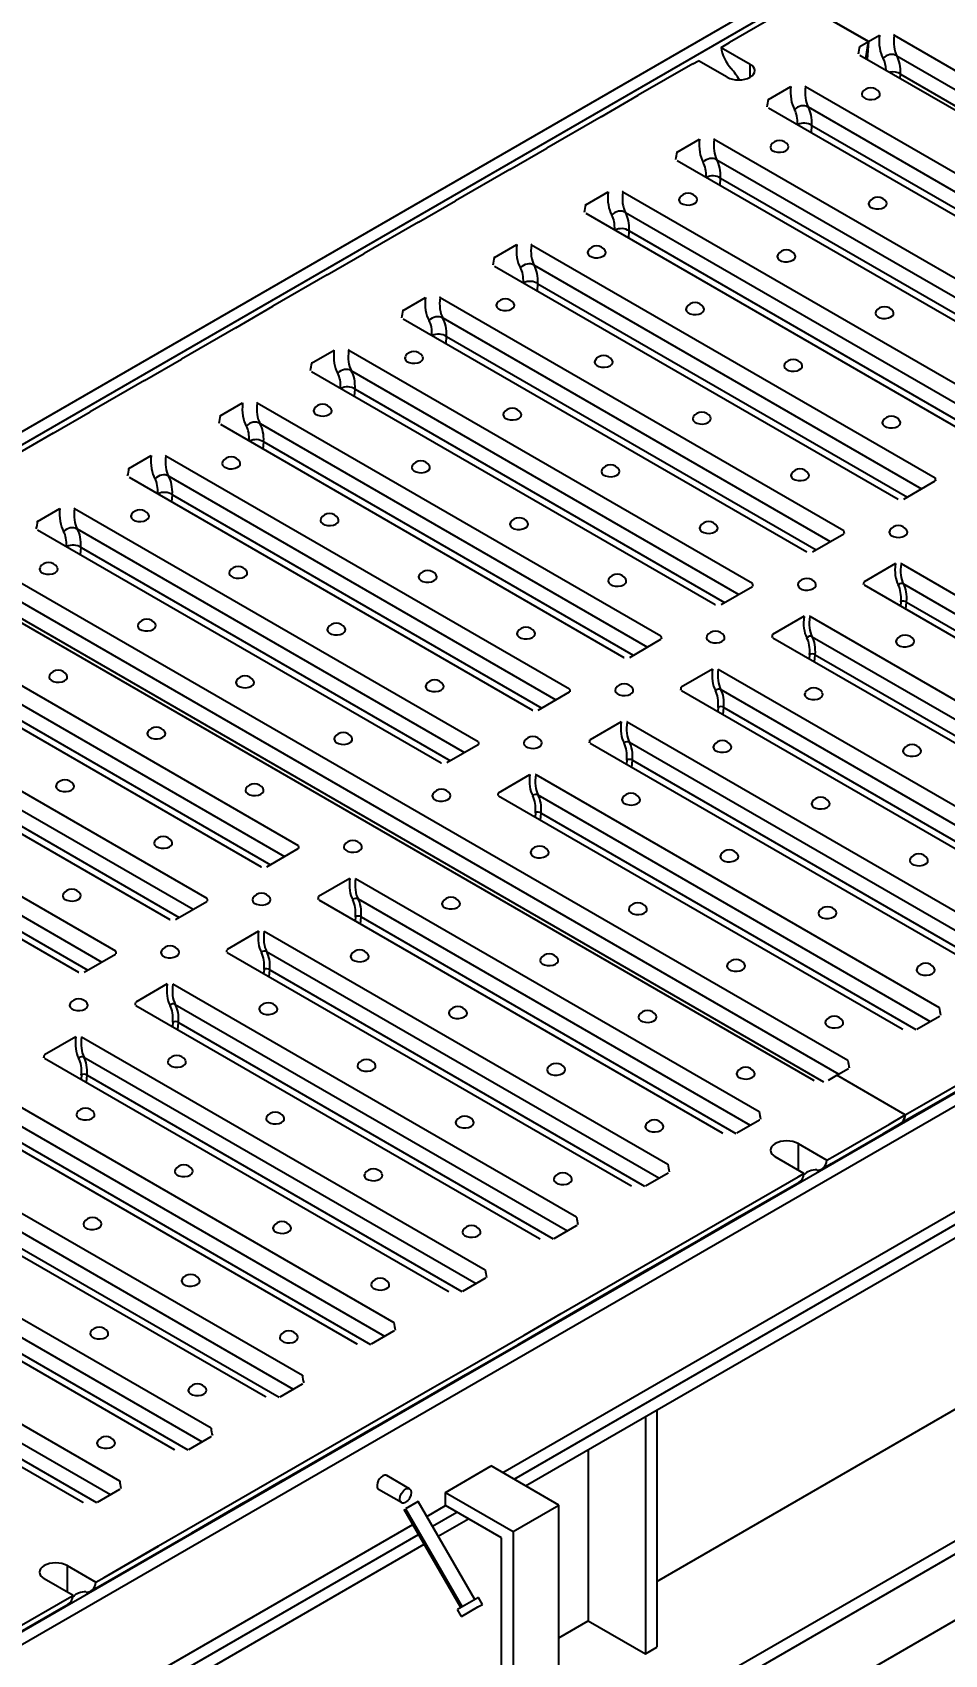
# Paper-space layout 'Layout1' of a CAD drawing. Extents: x -5 to 21.5, y -3 to 17.1.
# Drawn here: x 15.095 to 15.885, y 10.385 to 11.791 of the extents above; entities that cross this region are included whole.
import ezdxf

# ---------------------------------------------------------------- set-up
doc = ezdxf.new("R2010")
doc.units = 0
doc.header["$LTSCALE"] = 0.015748
doc.header["$MEASUREMENT"] = 0
doc.layers.add('Visible Edges', color=7, linetype='Continuous', lineweight=25)
doc.styles.add('ROMANS', font='romans.shx', dxfattribs={"height": 1.75})
doc.dimstyles.new('DEFAULT-ANSI', dxfattribs={"dimtxt": 0.12, "dimasz": 1.5, "dimexe": 0.125, "dimexo": 0.0625, "dimgap": 0.031496, "dimtad": 0, "dimtih": 1, "dimtoh": 1, "dimrnd": 1e-08, "dimzin": 0, "dimdsep": 46, "dimtxsty": 'ROMANS', "dimcen": 0.09, "dimdle": 0.393701, "dimclrd": 47, "dimclre": 47, "dimclrt": 47, "dimadec": 0, "dimazin": 0, "dimtfac": 1, "dimtofl": 0, "dimtmove": 0, "dimatfit": 3, "dimfxl": 0, "dimtolj": 1, "dimtzin": 0, "dimlwd": 25, "dimlwe": 25, "dimarcsym": 0})

# ---------------------------------------------------------------- blocks, each defined once
blk = doc.blocks.new('*D10')
at = {"color": 47, "lineweight": 25}
for p, q in [((14.8545, 15.4239), (14.8545, 16.9239)), ((11.3915, 13.9239), (14.9795, 13.9239)), ((11.3915, 13.7943), (14.9795, 13.7943)), ((14.8545, 12.2943), (14.8545, 10.7943)), ((14.8545, 10.7943), (13.3545, 10.7943))]:
    blk.add_line(p, q, dxfattribs=at)
at = {"color": 47}
for points in [[(14.6045, 15.4239), (15.1045, 15.4239), (14.8545, 13.9239)], [(14.6045, 12.2943), (15.1045, 12.2943), (14.8545, 13.7943)]]:
    blk.add_solid(points, dxfattribs=at)
at = {"layer": 'Defpoints', "color": 0}
for p in [(11.329, 13.9239), (11.329, 13.7943), (14.8545, 13.7943)]:
    blk.add_point(p, dxfattribs=at)
at = {"color": 47, "insert": (11.942, 10.7943), "char_height": 1, "attachment_point": 5, "style": 'ROMANS'}
blk.add_mtext('\\A1;0.81', dxfattribs=at)

psp = doc.layouts.get("Layout1")

# ---------------------------------------------------------------- linework, layer by layer
at = {"layer": 'Visible Edges', "color": 7, "linetype": 'Continuous', "lineweight": 25}
for p, q in [((14.1657, 10.9145), (17.4326, 12.8007)), ((14.1756, 10.9088), (17.4425, 12.7949)), ((15.0666, 10.3944), (18.3334, 12.2805)), ((15.0765, 10.3887), (18.3433, 12.2748)), ((15.8192, 11.7834), (15.7598, 11.8177)), ((15.7598, 11.8177), (15.8192, 11.7834)), ((15.746, 11.8098), (15.6989, 11.7826)), ((15.8118, 11.7791), (15.8192, 11.7834)), ((15.8169, 11.7689), (15.8192, 11.7834)), ((15.8192, 11.7834), (15.8182, 11.7681)), ((15.8192, 11.7834), (15.8288, 11.789)), ((15.8192, 11.7834), (15.8192, 11.7834)), ((15.8415, 11.789), (16.591, 11.3562)), ((15.6917, 11.7784), (15.6989, 11.7826)), ((15.6917, 11.7784), (15.7166, 11.764)), ((15.8118, 11.7718), (16.5613, 11.3391)), ((15.8439, 11.7711), (16.5831, 11.3443)), ((15.6669, 11.7641), (15.6197, 11.7369)), ((15.6669, 11.7641), (15.6719, 11.7669)), ((15.6968, 11.7525), (15.6719, 11.7669)), ((15.7166, 11.7525), (15.7166, 11.764)), ((15.8468, 11.7516), (15.8471, 11.7551)), ((15.8471, 11.7551), (16.57, 11.3377)), ((15.7326, 11.7334), (15.752, 11.7446)), ((15.7647, 11.7446), (16.1146, 11.5426)), ((15.5877, 11.7183), (15.6197, 11.7369)), ((15.767, 11.7268), (16.1028, 11.5329)), ((15.5877, 11.7183), (15.5405, 11.6911)), ((15.7326, 11.7261), (16.0825, 11.5241)), ((15.6534, 11.6877), (15.6728, 11.6989)), ((15.6855, 11.6989), (16.0354, 11.4969)), ((15.7699, 11.7046), (15.7703, 11.7108)), ((15.7703, 11.7108), (16.0906, 11.5258)), ((15.5085, 11.6726), (15.5405, 11.6911)), ((15.5085, 11.6726), (15.4613, 11.6454)), ((15.6534, 11.6804), (16.0033, 11.4784)), ((15.6878, 11.6811), (16.0236, 11.4872)), ((15.6907, 11.6589), (15.6911, 11.665)), ((15.6911, 11.665), (16.0114, 11.4801)), ((15.4293, 11.6269), (15.4613, 11.6454)), ((15.5742, 11.642), (15.5936, 11.6532)), ((15.6063, 11.6532), (15.9562, 11.4512)), ((15.5742, 11.6346), (15.9241, 11.4326)), ((15.6086, 11.6353), (15.9444, 11.4415)), ((15.4293, 11.6269), (15.3821, 11.5997)), ((15.6115, 11.6131), (15.6119, 11.6193)), ((15.6119, 11.6193), (15.9322, 11.4344)), ((15.495, 11.5963), (15.5144, 11.6075)), ((15.5271, 11.6074), (15.877, 11.4054)), ((15.3501, 11.5812), (15.3821, 11.5997)), ((15.495, 11.5889), (15.8449, 11.3869)), ((15.5294, 11.5896), (15.8652, 11.3957)), ((15.3501, 11.5812), (15.3029, 11.554)), ((15.5323, 11.5674), (15.5327, 11.5736)), ((15.5327, 11.5736), (15.853, 11.3887)), ((15.4158, 11.5505), (15.4352, 11.5617)), ((15.4479, 11.5617), (15.7978, 11.3597)), ((15.2709, 11.5354), (15.3029, 11.554)), ((15.2709, 11.5354), (15.2237, 11.5082)), ((15.4158, 11.5432), (15.7657, 11.3412)), ((15.4502, 11.5439), (15.786, 11.35)), ((15.3366, 11.5048), (15.356, 11.516)), ((15.3687, 11.516), (15.7186, 11.314)), ((15.4531, 11.5217), (15.4535, 11.5279)), ((15.4535, 11.5279), (15.7738, 11.343)), ((15.1917, 11.4897), (15.2237, 11.5082)), ((15.1917, 11.4897), (15.1446, 11.4625)), ((15.3366, 11.4975), (15.6865, 11.2955)), ((15.3711, 11.4982), (15.7068, 11.3043)), ((15.3739, 11.476), (15.3743, 11.4822)), ((15.3743, 11.4822), (15.6946, 11.2972)), ((15.1125, 11.444), (15.1446, 11.4625)), ((15.2574, 11.4591), (15.2768, 11.4703)), ((15.2895, 11.4703), (15.6394, 11.2683)), ((15.2575, 11.4517), (15.6073, 11.2497)), ((15.2919, 11.4524), (15.6276, 11.2586)), ((15.1125, 11.444), (15.0654, 11.4168)), ((15.2947, 11.4302), (15.2951, 11.4364)), ((15.2951, 11.4364), (15.6154, 11.2515)), ((15.1782, 11.4134), (15.1976, 11.4246)), ((15.2103, 11.4245), (15.5602, 11.2225)), ((15.1783, 11.406), (15.5281, 11.204)), ((15.2127, 11.4067), (15.5484, 11.2129)), ((15.2155, 11.3845), (15.2159, 11.3907)), ((15.2159, 11.3907), (15.5362, 11.2058)), ((15.8499, 11.3869), (15.877, 11.4026)), ((15.099, 11.3676), (15.1184, 11.3788)), ((15.1311, 11.3788), (15.481, 11.1768)), ((15.0991, 11.3603), (15.4489, 11.1583)), ((15.1335, 11.361), (15.4692, 11.1671)), ((15.7707, 11.3412), (15.7978, 11.3568)), ((15.0519, 11.3331), (15.8014, 10.9004)), ((15.1363, 11.3388), (15.1367, 11.345)), ((15.1367, 11.345), (15.457, 11.1601)), ((15.8426, 11.331), (15.8154, 11.3153)), ((15.8475, 11.331), (16.1974, 11.129)), ((15.0222, 11.3159), (15.7717, 10.8832)), ((15.0543, 11.3153), (15.7935, 10.8884)), ((15.6915, 11.2954), (15.7186, 11.3111)), ((15.8155, 11.3125), (16.1653, 11.1105)), ((15.8496, 11.3133), (16.1895, 11.1171)), ((15.0575, 11.2993), (15.7804, 10.8819)), ((15.8474, 11.2979), (15.847, 11.2942)), ((15.8517, 11.2915), (15.8523, 11.2976)), ((15.8523, 11.2976), (16.1772, 11.11)), ((14.9751, 11.2887), (15.325, 11.0867)), ((15.7634, 11.2853), (15.7362, 11.2696)), ((15.7683, 11.2853), (16.1182, 11.0833)), ((14.943, 11.2702), (15.2929, 11.0682)), ((14.9774, 11.2709), (15.3132, 11.0771)), ((15.6123, 11.2497), (15.6394, 11.2654)), ((15.7363, 11.2667), (16.0861, 11.0647)), ((15.7704, 11.2676), (16.1103, 11.0713)), ((14.9807, 11.2549), (15.301, 11.07)), ((15.7682, 11.2521), (15.7678, 11.2485)), ((15.7726, 11.2458), (15.7731, 11.2519)), ((15.7731, 11.2519), (16.098, 11.0643)), ((14.8959, 11.243), (15.2458, 11.041)), ((15.6842, 11.2396), (15.657, 11.2239)), ((15.6891, 11.2395), (16.039, 11.0375)), ((14.8638, 11.2245), (15.2137, 11.0225)), ((14.8983, 11.2252), (15.234, 11.0313)), ((15.6571, 11.221), (16.007, 11.019)), ((15.6912, 11.2219), (16.0311, 11.0256)), ((14.9015, 11.2092), (15.2218, 11.0243)), ((15.5331, 11.204), (15.5602, 11.2197)), ((14.8167, 11.1973), (15.1666, 10.9953)), ((15.605, 11.1938), (15.5779, 11.1782)), ((15.61, 11.1938), (15.9598, 10.9918)), ((15.689, 11.2064), (15.6887, 11.2028)), ((15.6934, 11.2001), (15.6939, 11.2062)), ((15.6939, 11.2062), (16.0188, 11.0186)), ((14.7847, 11.1788), (15.1345, 10.9768)), ((14.8191, 11.1795), (15.1548, 10.9856)), ((15.481, 11.1739), (15.4539, 11.1583)), ((15.5779, 11.1753), (15.9278, 10.9733)), ((15.612, 11.1761), (15.9519, 10.9799)), ((14.8223, 11.1635), (15.1426, 10.9785)), ((15.6098, 11.1607), (15.6095, 11.1571)), ((15.6142, 11.1543), (15.6147, 11.1605)), ((15.6147, 11.1605), (15.9396, 10.9728)), ((15.4987, 11.1324), (15.5258, 11.1481)), ((15.5308, 11.1481), (15.8806, 10.9461)), ((15.4987, 11.1296), (15.8486, 10.9276)), ((15.5328, 11.1304), (15.8727, 10.9342)), ((15.5306, 11.115), (15.5303, 11.1113)), ((15.535, 11.1086), (15.5355, 11.1147)), ((15.5355, 11.1147), (15.8604, 10.9271)), ((15.2979, 11.0682), (15.325, 11.0839)), ((15.3698, 11.058), (15.3426, 11.0424)), ((15.3747, 11.058), (15.7246, 10.856)), ((15.2187, 11.0225), (15.2458, 11.0381)), ((15.3427, 11.0395), (15.6925, 10.8375)), ((15.3768, 11.0403), (15.7167, 10.8441)), ((15.3746, 11.0249), (15.3742, 11.0213)), ((15.3789, 11.0185), (15.3795, 11.0247)), ((15.3795, 11.0247), (15.7044, 10.837)), ((15.2906, 11.0123), (15.2634, 10.9966)), ((15.2955, 11.0123), (15.6454, 10.8103)), ((15.1395, 10.9768), (15.1666, 10.9924)), ((15.2635, 10.9938), (15.6133, 10.7918)), ((15.2976, 10.9946), (15.6375, 10.7984)), ((15.2954, 10.9792), (15.295, 10.9755)), ((15.2998, 10.9728), (15.3003, 10.9789)), ((15.3003, 10.9789), (15.6252, 10.7913)), ((15.2114, 10.9666), (15.1842, 10.9509)), ((15.2163, 10.9666), (15.5662, 10.7646)), ((15.1843, 10.948), (15.5342, 10.746)), ((15.2184, 10.9489), (15.5583, 10.7526)), ((15.2162, 10.9334), (15.2159, 10.9298)), ((15.2206, 10.9271), (15.2211, 10.9332)), ((15.2211, 10.9332), (15.546, 10.7456)), ((15.8613, 10.9275), (15.8807, 10.9388)), ((15.1322, 10.9209), (15.1051, 10.9052)), ((15.1372, 10.9208), (15.487, 10.7188)), ((15.1051, 10.9023), (15.455, 10.7003)), ((15.1392, 10.9032), (15.4791, 10.7069)), ((15.137, 10.8877), (15.1367, 10.8841)), ((15.1414, 10.8814), (15.1419, 10.8875)), ((15.1419, 10.8875), (15.4668, 10.6999)), ((15.5022, 10.543), (16.0926, 10.8839)), ((15.7845, 10.8832), (15.7918, 10.8875)), ((15.7918, 10.8875), (15.8015, 10.893)), ((15.8512, 10.8532), (15.7918, 10.8875)), ((15.8512, 10.8532), (15.7918, 10.8875)), ((15.8672, 10.8624), (15.9143, 10.8896)), ((15.8672, 10.8624), (15.9143, 10.8896)), ((15.058, 10.8751), (15.4078, 10.6731)), ((15.5121, 10.5373), (16.0975, 10.8753)), ((15.8639, 10.8554), (15.9091, 10.8814)), ((15.0259, 10.8566), (15.3758, 10.6546)), ((15.06, 10.8574), (15.3999, 10.6612)), ((15.522, 10.5316), (16.1025, 10.8667)), ((15.8474, 10.8458), (15.8639, 10.8554)), ((15.8512, 10.8532), (15.8672, 10.8624)), ((15.0627, 10.8418), (15.3876, 10.6541)), ((15.7053, 10.8375), (15.7247, 10.8487)), ((15.7904, 10.818), (15.8375, 10.8452)), ((15.7904, 10.818), (15.8375, 10.8452)), ((15.8324, 10.8371), (15.8465, 10.8453)), ((15.8375, 10.8452), (15.8512, 10.8532)), ((14.9788, 10.8294), (15.3286, 10.6274)), ((15.7582, 10.8282), (15.7831, 10.8138)), ((15.7582, 10.8282), (15.7582, 10.8054)), ((15.7871, 10.811), (15.8323, 10.8371)), ((15.7633, 10.8024), (15.7384, 10.8168)), ((15.7831, 10.8138), (15.7904, 10.818)), ((14.9467, 10.8109), (15.2966, 10.6089)), ((14.9808, 10.8117), (15.3207, 10.6155)), ((15.6261, 10.7917), (15.6455, 10.803)), ((15.7112, 10.7723), (15.7583, 10.7995)), ((15.7112, 10.7723), (15.7583, 10.7995)), ((15.7583, 10.7995), (15.7633, 10.8024)), ((15.7789, 10.8062), (15.7871, 10.811)), ((14.9835, 10.796), (15.3084, 10.6084)), ((15.7079, 10.7653), (15.7531, 10.7914)), ((15.7532, 10.7914), (15.7591, 10.7948)), ((15.7582, 10.7943), (15.7582, 10.7937)), ((14.8996, 10.7837), (15.2494, 10.5817)), ((15.6791, 10.7538), (15.7112, 10.7723)), ((14.8675, 10.7652), (15.2174, 10.5632)), ((14.9017, 10.766), (15.2416, 10.5697)), ((15.5469, 10.746), (15.5663, 10.7572)), ((15.674, 10.7457), (15.7079, 10.7653)), ((14.9043, 10.7503), (15.2293, 10.5627)), ((15.6287, 10.7196), (15.6739, 10.7456)), ((15.632, 10.7266), (15.6791, 10.7538)), ((15.632, 10.7266), (15.6791, 10.7538)), ((14.8204, 10.7379), (15.1702, 10.5359)), ((14.7883, 10.7194), (15.1382, 10.5174)), ((14.8225, 10.7203), (15.1624, 10.524)), ((15.5948, 10.6999), (15.6287, 10.7196)), ((15.5999, 10.7081), (15.632, 10.7266)), ((14.8251, 10.7046), (15.1501, 10.517)), ((15.4677, 10.7003), (15.4871, 10.7115)), ((16.2933, 10.714), (15.5508, 10.2854)), ((16.2933, 10.7026), (15.5508, 10.2739)), ((15.5528, 10.6809), (15.5999, 10.7081)), ((15.5528, 10.6809), (15.5999, 10.7081)), ((15.5495, 10.6738), (15.5947, 10.6999)), ((15.5156, 10.6542), (15.5495, 10.6738)), ((15.5207, 10.6623), (15.5528, 10.6809)), ((15.3885, 10.6546), (15.4079, 10.6658)), ((15.4736, 10.6351), (15.5207, 10.6623)), ((15.4736, 10.6351), (15.5207, 10.6623)), ((15.4703, 10.6281), (15.5155, 10.6542)), ((15.4415, 10.6166), (15.4736, 10.6351)), ((15.6358, 10.4487), (15.9724, 10.6431)), ((15.3093, 10.6088), (15.3287, 10.6201)), ((15.3944, 10.5894), (15.4415, 10.6166)), ((15.3944, 10.5894), (15.4415, 10.6166)), ((15.4364, 10.6085), (15.4703, 10.6281)), ((15.3911, 10.5824), (15.4363, 10.6085)), ((15.3623, 10.5709), (15.3944, 10.5894)), ((15.6259, 10.5916), (15.6259, 10.3859)), ((15.6358, 10.5973), (15.6358, 10.3916)), ((15.2301, 10.5631), (15.2495, 10.5743)), ((15.3572, 10.5628), (15.3911, 10.5824)), ((15.3119, 10.5367), (15.3571, 10.5628)), ((15.3152, 10.5437), (15.3623, 10.5709)), ((15.3152, 10.5437), (15.3623, 10.5709)), ((15.5764, 10.563), (15.5764, 10.4144)), ((15.4527, 10.5259), (15.4923, 10.5488)), ((15.5508, 10.5149), (15.4923, 10.5488)), ((15.278, 10.5171), (15.3119, 10.5367)), ((15.2831, 10.5252), (15.3152, 10.5437)), ((15.4215, 10.5291), (15.4017, 10.5405)), ((15.1509, 10.5174), (15.1703, 10.5286)), ((15.236, 10.498), (15.2831, 10.5252)), ((15.236, 10.498), (15.2831, 10.5252)), ((15.4145, 10.517), (15.3947, 10.5284)), ((15.429, 10.518), (15.418, 10.5116)), ((15.478, 10.4331), (15.429, 10.518)), ((15.4527, 10.5145), (15.4527, 10.5259)), ((15.4527, 10.5259), (15.5112, 10.4921)), ((15.2328, 10.4909), (15.2779, 10.517)), ((15.4659, 10.4261), (15.4169, 10.511)), ((15.418, 10.5116), (15.467, 10.4267)), ((15.4365, 10.5051), (15.4527, 10.5145)), ((15.4414, 10.4965), (15.4626, 10.5087)), ((15.5013, 10.4864), (15.4527, 10.5145)), ((15.5112, 10.4921), (15.5508, 10.5149)), ((15.5508, 10.1263), (15.5508, 10.5149)), ((15.0765, 10.2973), (15.4243, 10.4981)), ((15.0963, 10.2973), (15.4293, 10.4895)), ((15.1988, 10.4713), (15.2328, 10.4909)), ((15.204, 10.4795), (15.236, 10.498)), ((15.4464, 10.488), (15.4725, 10.503)), ((15.5112, 10.4921), (15.5112, 10.1034)), ((15.0963, 10.2858), (15.4342, 10.481)), ((15.1568, 10.4522), (15.204, 10.4795)), ((15.1568, 10.4522), (15.204, 10.4794)), ((15.5013, 10.1091), (15.5013, 10.4864)), ((15.1246, 10.4624), (15.1496, 10.448)), ((15.1246, 10.4624), (15.1246, 10.4396)), ((15.1536, 10.4452), (15.1987, 10.4713)), ((15.1298, 10.4366), (15.1048, 10.451)), ((15.1496, 10.448), (15.1568, 10.4522)), ((15.6358, 10.2658), (15.9724, 10.4602)), ((15.0776, 10.4065), (15.1248, 10.4337)), ((15.0776, 10.4065), (15.1248, 10.4337)), ((15.1248, 10.4337), (15.1298, 10.4366)), ((15.1453, 10.4405), (15.1536, 10.4452)), ((15.4811, 10.4348), (15.4772, 10.4326)), ((15.4846, 10.4288), (15.4811, 10.4348)), ((15.0744, 10.3995), (15.1196, 10.4256)), ((15.1196, 10.4256), (15.1255, 10.429)), ((15.1246, 10.4285), (15.1246, 10.4279)), ((15.4772, 10.4326), (15.4629, 10.4243)), ((15.4664, 10.4183), (15.4629, 10.4243)), ((15.4664, 10.4183), (15.4807, 10.4266)), ((15.4807, 10.4266), (15.4846, 10.4288)), ((15.5508, 10.3997), (15.5764, 10.4144)), ((15.5764, 10.4144), (15.6259, 10.3859)), ((15.6259, 10.3859), (15.6358, 10.3916))]:
    psp.add_line(p, q, dxfattribs=at)
for points in [[(15.8415, 11.789), (15.8411, 11.7892)], [(15.8118, 11.7791), (15.8114, 11.7789)], [(15.7647, 11.7446), (15.7643, 11.7448)], [(15.7326, 11.7334), (15.7322, 11.7332)], [(15.6855, 11.6989), (15.6851, 11.6991)], [(15.6534, 11.6877), (15.653, 11.6875)], [(15.6063, 11.6532), (15.6059, 11.6534)], [(15.5742, 11.642), (15.5738, 11.6417)], [(15.5271, 11.6074), (15.5267, 11.6077)], [(15.495, 11.5963), (15.4946, 11.596)], [(15.4479, 11.5617), (15.4475, 11.5619)], [(15.4158, 11.5505), (15.4154, 11.5503)], [(15.3687, 11.516), (15.3683, 11.5162)], [(15.3366, 11.5048), (15.3362, 11.5046)], [(15.2895, 11.4703), (15.2891, 11.4705)], [(15.2574, 11.4591), (15.257, 11.4588)], [(15.2103, 11.4245), (15.2099, 11.4248)], [(15.1782, 11.4134), (15.1778, 11.4131)], [(15.877, 11.4026), (15.8772, 11.4027)], [(15.1311, 11.3788), (15.1307, 11.379)], [(15.8449, 11.3869), (15.8451, 11.3868)], [(15.099, 11.3676), (15.0986, 11.3674)], [(15.7978, 11.3568), (15.798, 11.3569)], [(15.7657, 11.3412), (15.7659, 11.3411)], [(15.8475, 11.331), (15.8474, 11.3311)], [(15.7186, 11.3111), (15.7188, 11.3112)], [(15.8154, 11.3153), (15.8153, 11.3152)], [(15.6865, 11.2955), (15.6867, 11.2954)], [(15.7683, 11.2853), (15.7682, 11.2854)], [(15.6394, 11.2654), (15.6396, 11.2655)], [(15.7362, 11.2696), (15.7361, 11.2695)], [(15.6073, 11.2497), (15.6075, 11.2496)], [(15.6891, 11.2395), (15.689, 11.2396)], [(15.657, 11.2239), (15.6569, 11.2238)], [(15.5602, 11.2197), (15.5604, 11.2198)], [(15.5281, 11.204), (15.5283, 11.2039)], [(15.61, 11.1938), (15.6098, 11.1939)], [(15.481, 11.1739), (15.4812, 11.174)], [(15.5779, 11.1782), (15.5777, 11.1781)], [(15.4489, 11.1583), (15.4491, 11.1582)], [(15.5308, 11.1481), (15.5306, 11.1482)], [(15.4987, 11.1324), (15.4985, 11.1323)], [(15.325, 11.0839), (15.3252, 11.084)], [(15.2929, 11.0682), (15.2931, 11.0681)], [(15.3747, 11.058), (15.3746, 11.0581)], [(15.2458, 11.0381), (15.246, 11.0382)], [(15.3426, 11.0424), (15.3425, 11.0423)], [(15.2137, 11.0225), (15.2139, 11.0224)], [(15.2955, 11.0123), (15.2954, 11.0124)], [(15.2634, 10.9966), (15.2633, 10.9965)], [(15.1666, 10.9924), (15.1668, 10.9925)], [(15.1345, 10.9768), (15.1347, 10.9767)], [(15.2163, 10.9666), (15.2162, 10.9667)], [(15.1842, 10.9509), (15.1841, 10.9508)], [(15.8486, 10.9276), (15.849, 10.9273)], [(15.8807, 10.9388), (15.8811, 10.939)], [(15.1372, 10.9208), (15.137, 10.9209)], [(15.1051, 10.9052), (15.1049, 10.9051)], [(15.7717, 10.8832), (15.7722, 10.883)], [(15.8015, 10.893), (15.8019, 10.8933)], [(15.8639, 10.8553), (15.8641, 10.8555)], [(15.8672, 10.8624), (15.8672, 10.862)], [(15.7247, 10.8487), (15.7251, 10.8489)], [(15.8375, 10.8452), (15.8375, 10.8448)], [(15.6925, 10.8375), (15.693, 10.8373)], [(15.7904, 10.818), (15.7903, 10.8176)], [(15.6455, 10.803), (15.6459, 10.8032)], [(15.7583, 10.7995), (15.7583, 10.7991)], [(15.7871, 10.811), (15.7873, 10.8111)], [(15.6133, 10.7918), (15.6138, 10.7915)], [(15.7112, 10.7723), (15.7111, 10.7719)], [(15.5663, 10.7572), (15.5667, 10.7575)], [(15.7079, 10.7653), (15.7081, 10.7654)], [(15.5342, 10.746), (15.5346, 10.7458)], [(15.6791, 10.7538), (15.6791, 10.7534)], [(15.6287, 10.7195), (15.6289, 10.7197)], [(15.632, 10.7266), (15.632, 10.7262)], [(15.455, 10.7003), (15.4554, 10.7001)], [(15.4871, 10.7115), (15.4875, 10.7118)], [(15.5999, 10.7081), (15.5999, 10.7076)], [(15.5495, 10.6738), (15.5497, 10.6739)], [(15.5528, 10.6809), (15.5528, 10.6804)], [(15.4079, 10.6658), (15.4083, 10.666)], [(15.5207, 10.6623), (15.5207, 10.6619)], [(15.3758, 10.6546), (15.3762, 10.6544)], [(15.4736, 10.6351), (15.4736, 10.6347)], [(15.3287, 10.6201), (15.3291, 10.6203)], [(15.4415, 10.6166), (15.4415, 10.6162)], [(15.4703, 10.6281), (15.4705, 10.6282)], [(15.2966, 10.6089), (15.297, 10.6086)], [(15.3944, 10.5894), (15.3944, 10.589)], [(15.2495, 10.5743), (15.2499, 10.5746)], [(15.3911, 10.5824), (15.3913, 10.5825)], [(15.2174, 10.5632), (15.2178, 10.5629)], [(15.3623, 10.5709), (15.3623, 10.5705)], [(15.3119, 10.5366), (15.3121, 10.5368)], [(15.3152, 10.5437), (15.3152, 10.5433)], [(15.1703, 10.5286), (15.1707, 10.5289)], [(15.2831, 10.5252), (15.2831, 10.5247)], [(15.1382, 10.5174), (15.1386, 10.5172)], [(15.2327, 10.4909), (15.2329, 10.4911)], [(15.236, 10.498), (15.236, 10.4975)], [(15.204, 10.4794), (15.2039, 10.479)], [(15.1568, 10.4522), (15.1568, 10.4518)], [(15.1248, 10.4337), (15.1247, 10.4333)], [(15.1535, 10.4452), (15.1537, 10.4453)]]:
    psp.add_lwpolyline(points, dxfattribs=at)
for centre in [(15.8213, 11.7348), (15.7421, 11.6891), (15.6629, 11.6433), (15.8273, 11.6399), (15.5837, 11.5976), (15.7481, 11.5942), (15.5045, 11.5519), (15.6689, 11.5485), (15.8332, 11.545), (15.4253, 11.5062), (15.5897, 11.5027), (15.754, 11.4993), (15.3461, 11.4604), (15.5105, 11.457), (15.6748, 11.4536), (15.8391, 11.4501), (15.2669, 11.4147), (15.4313, 11.4113), (15.5956, 11.4079), (15.7599, 11.4044), (15.1878, 11.369), (15.3521, 11.3656), (15.5164, 11.3621), (15.6807, 11.3587), (15.8451, 11.3553), (15.1086, 11.3233), (15.2729, 11.3198), (15.4372, 11.3164), (15.6015, 11.313), (15.7659, 11.3095), (15.1937, 11.2741), (15.358, 11.2707), (15.5224, 11.2673), (15.6867, 11.2638), (15.851, 11.2604), (15.1169, 11.2298), (15.2788, 11.225), (15.4432, 11.2215), (15.6075, 11.2181), (15.7718, 11.2147), (15.202, 11.1806), (15.364, 11.1758), (15.5283, 11.1724), (15.6926, 11.1689), (15.857, 11.1655), (15.1228, 11.1349), (15.2871, 11.1315), (15.4491, 11.1267), (15.6134, 11.1232), (15.7778, 11.1198), (15.2079, 11.0857), (15.3723, 11.0823), (15.5342, 11.0775), (15.6986, 11.0741), (15.8629, 11.0706), (15.1287, 11.04), (15.2931, 11.0366), (15.4574, 11.0331), (15.6194, 11.0283), (15.7837, 11.0249), (15.2139, 10.9909), (15.3782, 10.9874), (15.5425, 10.984), (15.7045, 10.9792), (15.8688, 10.9758), (15.1347, 10.9451), (15.299, 10.9417), (15.4634, 10.9383), (15.6277, 10.9348), (15.7896, 10.93), (15.2198, 10.896), (15.3842, 10.8925), (15.5485, 10.8891), (15.7128, 10.8857), (15.1406, 10.8503), (15.305, 10.8468), (15.4693, 10.8434), (15.6336, 10.84), (15.2258, 10.8011), (15.3901, 10.7977), (15.5544, 10.7942), (15.1466, 10.7554), (15.3109, 10.7519), (15.4752, 10.7485), (15.2317, 10.7062), (15.396, 10.7028), (15.1525, 10.6605), (15.3168, 10.6571), (15.2376, 10.6113), (15.1584, 10.5656)]:
    psp.add_arc(centre, 0.00868, 30.9041, 149.0959, dxfattribs=at)
for centre, major_axis, ratio, start_param, end_param in [((15.8748, 11.8163), (0.0377, 0.0532), 0.504809, 2.419633, 2.911791), ((15.8811, 11.8118), (-0.0331, -0.0455), 0.492768, 5.550185, 6.058778), ((15.7064, 11.772), (-0.0105, 0.0182), 0.57735, 0.907562, 1.922268), ((15.7659, 11.7535), (0.0377, 0.0532), 0.504809, 5.403026, 5.528356), ((15.8383, 11.7644), (-0.00777, -0.00445), 0.84132, 3.567123, 5.079869), ((15.8073, 11.73), (-0.0318, -0.0462), 0.516761, 2.449631, 2.905864), ((15.7067, 11.7583), (0.014, 0), 0.57735, 3.926991, 7.068583), ((15.6877, 11.7361), (-0.021, 0.0364), 0.57735, 4.766946, 5.063861), ((15.801, 11.7345), (0.0273, 0.0385), 0.504809, 5.688575, 6.053383), ((15.8407, 11.7511), (-0.00894, 0.00057), 0.67116, 3.970205, 5.100834), ((15.798, 11.772), (0.0377, 0.0532), 0.504809, 2.419633, 2.911791), ((15.8043, 11.7675), (-0.0331, -0.0455), 0.492768, 5.550185, 6.058778), ((15.6867, 11.7077), (0.0377, 0.0532), 0.504809, 5.403026, 5.528356), ((15.7615, 11.72), (-0.00777, -0.00445), 0.84132, 3.567123, 5.079869), ((15.7305, 11.6857), (-0.0318, -0.0462), 0.516761, 2.449631, 2.905864), ((15.8213, 11.7378), (-0.00788, 0), 0.57735, 5.950442, 8.63938), ((15.8213, 11.7378), (0.00788, 0), 0.57735, 5.497787, 6.615929), ((15.7242, 11.6902), (0.0273, 0.0385), 0.504809, 5.608398, 6.053383), ((15.7639, 11.7067), (-0.00894, 0.00057), 0.67116, 3.970205, 5.481714), ((15.7188, 11.7262), (0.0377, 0.0532), 0.504809, 2.419633, 2.911791), ((15.7251, 11.7217), (-0.0331, -0.0455), 0.492768, 5.550185, 6.058778), ((15.6075, 11.662), (0.0377, 0.0532), 0.504809, 5.403026, 5.528356), ((15.7421, 11.692), (-0.00788, 0), 0.57735, 5.950442, 8.63938), ((15.7421, 11.692), (0.00788, 0), 0.57735, 5.497787, 6.615929), ((15.6823, 11.6743), (-0.00777, -0.00445), 0.84132, 3.567123, 5.079869), ((15.645, 11.6444), (0.0273, 0.0385), 0.504809, 5.608398, 6.053383), ((15.6513, 11.6399), (-0.0318, -0.0462), 0.516761, 2.449631, 2.905864), ((15.6847, 11.661), (-0.00894, 0.00057), 0.67116, 3.970205, 5.481714), ((15.6396, 11.6805), (0.0377, 0.0532), 0.504809, 2.419633, 2.911791), ((15.6459, 11.676), (-0.0331, -0.0455), 0.492768, 5.550185, 6.058778), ((15.6629, 11.6463), (-0.00788, 0), 0.57735, 5.950442, 8.63938), ((15.6629, 11.6463), (0.00788, 0), 0.57735, 5.497787, 6.615929), ((15.8273, 11.6429), (-0.00788, 0), 0.57735, 5.950442, 8.63938), ((15.8273, 11.6429), (0.00788, 0), 0.57735, 5.497787, 6.615929), ((15.5283, 11.6163), (0.0377, 0.0532), 0.504809, 5.403026, 5.528356), ((15.6031, 11.6286), (-0.00777, -0.00445), 0.84132, 3.567123, 5.079869), ((15.5658, 11.5987), (0.0273, 0.0385), 0.504809, 5.608398, 6.053383), ((15.5721, 11.5942), (-0.0318, -0.0462), 0.516761, 2.449631, 2.905864), ((15.6055, 11.6153), (-0.00894, 0.00057), 0.67116, 3.970205, 5.481714), ((15.5604, 11.6348), (0.0377, 0.0532), 0.504809, 2.419633, 2.911791), ((15.5667, 11.6303), (-0.0331, -0.0455), 0.492768, 5.550185, 6.058778), ((15.5837, 11.6006), (-0.00788, 0), 0.57735, 5.950442, 8.63938), ((15.5837, 11.6006), (0.00788, 0), 0.57735, 5.497787, 6.615929), ((15.4492, 11.5706), (0.0377, 0.0532), 0.504809, 5.403026, 5.528356), ((15.5239, 11.5829), (-0.00777, -0.00445), 0.84132, 3.567123, 5.079869), ((15.4866, 11.553), (0.0273, 0.0385), 0.504809, 5.608398, 6.053383), ((15.4929, 11.5485), (-0.0318, -0.0462), 0.516761, 2.449631, 2.905864), ((15.7481, 11.5971), (-0.00788, 0), 0.57735, 5.950442, 8.63938), ((15.7481, 11.5971), (0.00788, 0), 0.57735, 5.497787, 6.615929), ((15.5263, 11.5696), (-0.00894, 0.00057), 0.67116, 3.970205, 5.481714), ((15.4812, 11.5891), (0.0377, 0.0532), 0.504809, 2.419633, 2.911791), ((15.4875, 11.5846), (-0.0331, -0.0455), 0.492768, 5.550185, 6.058778), ((15.37, 11.5248), (0.0377, 0.0532), 0.504809, 5.403026, 5.528356), ((15.4447, 11.5371), (-0.00777, -0.00445), 0.84132, 3.567123, 5.079869), ((15.5045, 11.5549), (-0.00788, 0), 0.57735, 5.950442, 8.63938), ((15.5045, 11.5549), (0.00788, 0), 0.57735, 5.497787, 6.615929), ((15.6689, 11.5514), (-0.00788, 0), 0.57735, 5.950442, 8.63938), ((15.6689, 11.5514), (0.00788, 0), 0.57735, 5.497787, 6.615929), ((15.8332, 11.548), (-0.00788, 0), 0.57735, 5.950442, 8.63938), ((15.8332, 11.548), (0.00788, 0), 0.57735, 5.497787, 6.615929), ((15.4074, 11.5073), (0.0273, 0.0385), 0.504809, 5.608398, 6.053383), ((15.4471, 11.5238), (-0.00894, 0.00057), 0.67116, 3.970205, 5.481714), ((15.4137, 11.5028), (-0.0318, -0.0462), 0.516761, 2.449631, 2.905864), ((15.402, 11.5433), (0.0377, 0.0532), 0.504809, 2.419633, 2.911791), ((15.4083, 11.5388), (-0.0331, -0.0455), 0.492768, 5.550185, 6.058778), ((15.2908, 11.4791), (0.0377, 0.0532), 0.504809, 5.403026, 5.528356), ((15.4253, 11.5091), (-0.00788, 0), 0.57735, 5.950442, 8.63938), ((15.4253, 11.5091), (0.00788, 0), 0.57735, 5.497787, 6.615929), ((15.5897, 11.5057), (-0.00788, 0), 0.57735, 5.950442, 8.63938), ((15.5897, 11.5057), (0.00788, 0), 0.57735, 5.497787, 6.615929), ((15.754, 11.5023), (-0.00788, 0), 0.57735, 5.950442, 8.63938), ((15.754, 11.5023), (0.00788, 0), 0.57735, 5.497787, 6.615929), ((15.3655, 11.4914), (-0.00777, -0.00445), 0.84132, 3.567123, 5.079869), ((15.3282, 11.4616), (0.0273, 0.0385), 0.504809, 5.608398, 6.053383), ((15.3345, 11.4571), (-0.0318, -0.0462), 0.516761, 2.449631, 2.905864), ((15.3679, 11.4781), (-0.00894, 0.00057), 0.67116, 3.970205, 5.481714), ((15.3228, 11.4976), (0.0377, 0.0532), 0.504809, 2.419633, 2.911791), ((15.3291, 11.4931), (-0.0331, -0.0455), 0.492768, 5.550185, 6.058778), ((15.3461, 11.4634), (-0.00788, 0), 0.57735, 5.950442, 8.63938), ((15.3461, 11.4634), (0.00788, 0), 0.57735, 5.497787, 6.615929), ((15.5105, 11.46), (-0.00788, 0), 0.57735, 5.950442, 8.63938), ((15.5105, 11.46), (0.00788, 0), 0.57735, 5.497787, 6.615929), ((15.2116, 11.4334), (0.0377, 0.0532), 0.504809, 5.403026, 5.528356), ((15.2863, 11.4457), (-0.00777, -0.00445), 0.84132, 3.567123, 5.079869), ((15.249, 11.4158), (0.0273, 0.0385), 0.504809, 5.608398, 6.053383), ((15.2553, 11.4113), (-0.0318, -0.0462), 0.516761, 2.449631, 2.905864), ((15.6748, 11.4565), (-0.00788, 0), 0.57735, 5.950442, 8.63938), ((15.6748, 11.4565), (0.00788, 0), 0.57735, 5.497787, 6.615929), ((15.8391, 11.4531), (-0.00788, 0), 0.57735, 5.950442, 8.63938), ((15.8391, 11.4531), (0.00788, 0), 0.57735, 5.497787, 6.615929), ((15.2888, 11.4324), (-0.00894, 0.00057), 0.67116, 3.970205, 5.481714), ((15.2436, 11.4519), (0.0377, 0.0532), 0.504809, 2.419633, 2.911791), ((15.2499, 11.4474), (-0.0331, -0.0455), 0.492768, 5.550185, 6.058778), ((15.2669, 11.4177), (-0.00788, 0), 0.57735, 5.950442, 8.63938), ((15.2669, 11.4177), (0.00788, 0), 0.57735, 5.497787, 6.615929), ((15.1324, 11.3877), (0.0377, 0.0532), 0.504809, 5.403026, 5.528356), ((15.2071, 11.4), (-0.00777, -0.00445), 0.84132, 3.567123, 5.079869), ((15.1698, 11.3701), (0.0273, 0.0385), 0.504809, 5.608398, 6.053383), ((15.1761, 11.3656), (-0.0318, -0.0462), 0.516761, 2.449631, 2.905864), ((15.4313, 11.4143), (-0.00788, 0), 0.57735, 5.950442, 8.63938), ((15.4313, 11.4143), (0.00788, 0), 0.57735, 5.497787, 6.615929), ((15.5956, 11.4108), (-0.00788, 0), 0.57735, 5.950442, 8.63938), ((15.5956, 11.4108), (0.00788, 0), 0.57735, 5.497787, 6.615929), ((15.7599, 11.4074), (-0.00788, 0), 0.57735, 5.950442, 8.63938), ((15.7599, 11.4074), (0.00788, 0), 0.57735, 5.497787, 6.615929), ((15.9166, 11.4283), (0.0204, 0.0526), 0.656047, 2.254563, 2.308727), ((15.2096, 11.3867), (-0.00894, 0.00057), 0.67116, 3.970205, 5.481714), ((15.1644, 11.4062), (0.0377, 0.0532), 0.504809, 2.419633, 2.911791), ((15.1707, 11.4017), (-0.0331, -0.0455), 0.492768, 5.550185, 6.058778), ((15.0532, 11.3419), (0.0377, 0.0532), 0.504809, 5.403026, 5.528356), ((15.1279, 11.3542), (-0.00777, -0.00445), 0.84132, 3.567123, 5.079869), ((15.1878, 11.372), (-0.00788, 0), 0.57735, 5.950442, 8.63938), ((15.1878, 11.372), (0.00788, 0), 0.57735, 5.497787, 6.615929), ((15.3521, 11.3685), (-0.00788, 0), 0.57735, 5.950442, 8.63938), ((15.3521, 11.3685), (0.00788, 0), 0.57735, 5.497787, 6.615929), ((15.5164, 11.3651), (-0.00788, 0), 0.57735, 5.950442, 8.63938), ((15.5164, 11.3651), (0.00788, 0), 0.57735, 5.497787, 6.615929), ((15.6807, 11.3617), (-0.00788, 0), 0.57735, 5.950442, 8.63938), ((15.6807, 11.3617), (0.00788, 0), 0.57735, 5.497787, 6.615929), ((15.0906, 11.3244), (0.0273, 0.0385), 0.504809, 5.608398, 6.053383), ((15.1304, 11.3409), (-0.00894, 0.00057), 0.67116, 3.970205, 5.481714), ((15.0969, 11.3199), (-0.0318, -0.0462), 0.516761, 2.449631, 2.905864), ((15.8374, 11.3826), (0.0204, 0.0526), 0.656047, 2.254563, 2.308727), ((15.8451, 11.3582), (-0.00788, 0), 0.57735, 5.950442, 8.63938), ((15.8451, 11.3582), (0.00788, 0), 0.57735, 5.497787, 6.615929), ((15.1086, 11.3262), (-0.00788, 0), 0.57735, 5.950442, 8.63938), ((15.1086, 11.3262), (0.00788, 0), 0.57735, 5.497787, 6.615929), ((15.2729, 11.3228), (-0.00788, 0), 0.57735, 5.950442, 8.63938), ((15.2729, 11.3228), (0.00788, 0), 0.57735, 5.497787, 6.615929), ((15.4372, 11.3194), (-0.00788, 0), 0.57735, 5.950442, 8.63938), ((15.4372, 11.3194), (0.00788, 0), 0.57735, 5.497787, 6.615929), ((15.8847, 11.3557), (0.0353, 0.0482), 0.490466, 2.417881, 2.918155), ((15.8871, 11.3538), (-0.0335, -0.0452), 0.484834, 5.553446, 6.062038), ((15.6015, 11.3159), (-0.00788, 0), 0.57735, 5.950442, 8.63938), ((15.6015, 11.3159), (0.00788, 0), 0.57735, 5.497787, 6.615929), ((15.7582, 11.3368), (0.0204, 0.0526), 0.656047, 2.254563, 2.308727), ((15.7659, 11.3125), (-0.00788, 0), 0.57735, 5.950442, 8.63938), ((15.7659, 11.3125), (0.00788, 0), 0.57735, 5.497787, 6.615929), ((15.7734, 11.2914), (0.0353, 0.0482), 0.490466, 5.487175, 5.542836), ((15.8475, 11.3107), (-0.00306, -0.00169), 0.850857, 3.580222, 5.082099), ((15.81, 11.2744), (0.0312, 0.0425), 0.490466, 5.603515, 6.059747), ((15.8125, 11.2726), (-0.0329, -0.0456), 0.496082, 2.459523, 2.915755), ((15.8498, 11.296), (-0.00349, 0.0003), 0.682233, 3.985512, 5.548907), ((15.1937, 11.2771), (-0.00788, 0), 0.57735, 5.950442, 8.63938), ((15.1937, 11.2771), (0.00788, 0), 0.57735, 5.497787, 6.615929), ((15.8055, 11.3099), (0.0353, 0.0482), 0.490466, 2.417881, 2.918155), ((15.8079, 11.3081), (-0.0335, -0.0452), 0.484834, 5.553446, 6.062038), ((15.358, 11.2737), (-0.00788, 0), 0.57735, 5.950442, 8.63938), ((15.358, 11.2737), (0.00788, 0), 0.57735, 5.497787, 6.615929), ((15.5224, 11.2702), (-0.00788, 0), 0.57735, 5.950442, 8.63938), ((15.5224, 11.2702), (0.00788, 0), 0.57735, 5.497787, 6.615929), ((15.679, 11.2911), (0.0204, 0.0526), 0.656047, 2.254563, 2.308727), ((15.6867, 11.2668), (-0.00788, 0), 0.57735, 5.950442, 8.63938), ((15.6867, 11.2668), (0.00788, 0), 0.57735, 5.497787, 6.615929), ((15.6942, 11.2457), (0.0353, 0.0482), 0.490466, 5.487175, 5.542836), ((15.7683, 11.2649), (-0.00306, -0.00169), 0.850857, 3.580222, 5.082099), ((15.7308, 11.2287), (0.0312, 0.0425), 0.490466, 5.603515, 6.059747), ((15.7333, 11.2268), (-0.0329, -0.0456), 0.496082, 2.459523, 2.915755), ((15.851, 11.2634), (-0.00788, 0), 0.57735, 5.950442, 8.63938), ((15.851, 11.2634), (0.00788, 0), 0.57735, 5.497787, 6.615929), ((15.7706, 11.2503), (-0.00349, 0.0003), 0.682233, 3.985512, 5.548907), ((15.7263, 11.2642), (0.0353, 0.0482), 0.490466, 2.417881, 2.918155), ((15.7287, 11.2624), (-0.0335, -0.0452), 0.484834, 5.553446, 6.062038), ((15.1169, 11.2327), (-0.00788, 0), 0.57735, 5.950442, 8.63938), ((15.1169, 11.2327), (0.00788, 0), 0.57735, 5.497787, 6.615929), ((15.2788, 11.2279), (-0.00788, 0), 0.57735, 5.950442, 8.63938), ((15.2788, 11.2279), (0.00788, 0), 0.57735, 5.497787, 6.615929), ((15.4432, 11.2245), (-0.00788, 0), 0.57735, 5.950442, 8.63938), ((15.4432, 11.2245), (0.00788, 0), 0.57735, 5.497787, 6.615929), ((15.5998, 11.2454), (0.0204, 0.0526), 0.656047, 2.254563, 2.308727), ((15.6075, 11.2211), (-0.00788, 0), 0.57735, 5.950442, 8.63938), ((15.6075, 11.2211), (0.00788, 0), 0.57735, 5.497787, 6.615929), ((15.615, 11.2), (0.0353, 0.0482), 0.490466, 5.487175, 5.542836), ((15.6891, 11.2192), (-0.00306, -0.00169), 0.850857, 3.580222, 5.082099), ((15.6516, 11.1829), (0.0312, 0.0425), 0.490466, 5.603515, 6.059747), ((15.6541, 11.1811), (-0.0329, -0.0456), 0.496082, 2.459523, 2.915755), ((15.6914, 11.2046), (-0.00349, 0.0003), 0.682233, 3.985512, 5.548907), ((15.7718, 11.2176), (-0.00788, 0), 0.57735, 5.950442, 8.63938), ((15.7718, 11.2176), (0.00788, 0), 0.57735, 5.497787, 6.615929), ((15.6471, 11.2185), (0.0353, 0.0482), 0.490466, 2.417881, 2.918155), ((15.6496, 11.2167), (-0.0335, -0.0452), 0.484834, 5.553446, 6.062038), ((15.202, 11.1836), (-0.00788, 0), 0.57735, 5.950442, 8.63938), ((15.202, 11.1836), (0.00788, 0), 0.57735, 5.497787, 6.615929), ((15.364, 11.1788), (-0.00788, 0), 0.57735, 5.950442, 8.63938), ((15.364, 11.1788), (0.00788, 0), 0.57735, 5.497787, 6.615929), ((15.5206, 11.1997), (0.0204, 0.0526), 0.656047, 2.254563, 2.308727), ((15.5283, 11.1753), (-0.00788, 0), 0.57735, 5.950442, 8.63938), ((15.5283, 11.1753), (0.00788, 0), 0.57735, 5.497787, 6.615929), ((15.5358, 11.1543), (0.0353, 0.0482), 0.490466, 5.487175, 5.542836), ((15.6099, 11.1735), (-0.00306, -0.00169), 0.850857, 3.580222, 5.082099), ((15.5724, 11.1372), (0.0312, 0.0425), 0.490466, 5.603515, 6.059747), ((15.5749, 11.1354), (-0.0329, -0.0456), 0.496082, 2.459523, 2.915755), ((15.6926, 11.1719), (-0.00788, 0), 0.57735, 5.950442, 8.63938), ((15.6926, 11.1719), (0.00788, 0), 0.57735, 5.497787, 6.615929), ((15.857, 11.1685), (-0.00788, 0), 0.57735, 5.950442, 8.63938), ((15.857, 11.1685), (0.00788, 0), 0.57735, 5.497787, 6.615929), ((15.6122, 11.1589), (-0.00349, 0.0003), 0.682233, 3.985512, 5.548907), ((15.1228, 11.1379), (-0.00788, 0), 0.57735, 5.950442, 8.63938), ((15.1228, 11.1379), (0.00788, 0), 0.57735, 5.497787, 6.615929), ((15.5679, 11.1728), (0.0353, 0.0482), 0.490466, 2.417881, 2.918155), ((15.5704, 11.171), (-0.0335, -0.0452), 0.484834, 5.553446, 6.062038), ((15.2871, 11.1344), (-0.00788, 0), 0.57735, 5.950442, 8.63938), ((15.2871, 11.1344), (0.00788, 0), 0.57735, 5.497787, 6.615929), ((15.4491, 11.1296), (-0.00788, 0), 0.57735, 5.950442, 8.63938), ((15.4491, 11.1296), (0.00788, 0), 0.57735, 5.497787, 6.615929), ((15.4566, 11.1085), (0.0353, 0.0482), 0.490466, 5.487175, 5.542836), ((15.5307, 11.1278), (-0.00306, -0.00169), 0.850857, 3.580222, 5.082099), ((15.4932, 11.0915), (0.0312, 0.0425), 0.490466, 5.603515, 6.059747), ((15.4957, 11.0897), (-0.0329, -0.0456), 0.496082, 2.459523, 2.915755), ((15.6134, 11.1262), (-0.00788, 0), 0.57735, 5.950442, 8.63938), ((15.6134, 11.1262), (0.00788, 0), 0.57735, 5.497787, 6.615929), ((15.7778, 11.1228), (-0.00788, 0), 0.57735, 5.950442, 8.63938), ((15.7778, 11.1228), (0.00788, 0), 0.57735, 5.497787, 6.615929), ((15.533, 11.1132), (-0.00349, 0.0003), 0.682233, 3.985512, 5.548907), ((15.2079, 11.0887), (-0.00788, 0), 0.57735, 5.950442, 8.63938), ((15.2079, 11.0887), (0.00788, 0), 0.57735, 5.497787, 6.615929), ((15.3646, 11.1096), (0.0204, 0.0526), 0.656047, 2.254563, 2.308727), ((15.3723, 11.0853), (-0.00788, 0), 0.57735, 5.950442, 8.63938), ((15.3723, 11.0853), (0.00788, 0), 0.57735, 5.497787, 6.615929), ((15.5342, 11.0805), (-0.00788, 0), 0.57735, 5.950442, 8.63938), ((15.5342, 11.0805), (0.00788, 0), 0.57735, 5.497787, 6.615929), ((15.6986, 11.077), (-0.00788, 0), 0.57735, 5.950442, 8.63938), ((15.6986, 11.077), (0.00788, 0), 0.57735, 5.497787, 6.615929), ((15.8629, 11.0736), (-0.00788, 0), 0.57735, 5.950442, 8.63938), ((15.8629, 11.0736), (0.00788, 0), 0.57735, 5.497787, 6.615929), ((15.4119, 11.0827), (0.0353, 0.0482), 0.490466, 2.417881, 2.918155), ((15.4143, 11.0809), (-0.0335, -0.0452), 0.484834, 5.553446, 6.062038), ((15.1287, 11.043), (-0.00788, 0), 0.57735, 5.950442, 8.63938), ((15.1287, 11.043), (0.00788, 0), 0.57735, 5.497787, 6.615929), ((15.2854, 11.0639), (0.0204, 0.0526), 0.656047, 2.254563, 2.308727), ((15.2931, 11.0395), (-0.00788, 0), 0.57735, 5.950442, 8.63938), ((15.2931, 11.0395), (0.00788, 0), 0.57735, 5.497787, 6.615929), ((15.3006, 11.0185), (0.0353, 0.0482), 0.490466, 5.487175, 5.542836), ((15.3747, 11.0377), (-0.00306, -0.00169), 0.850857, 3.580222, 5.082099), ((15.3372, 11.0014), (0.0312, 0.0425), 0.490466, 5.603515, 6.059747), ((15.3397, 10.9996), (-0.0329, -0.0456), 0.496082, 2.459523, 2.915755), ((15.377, 11.0231), (-0.00349, 0.0003), 0.682233, 3.985512, 5.548907), ((15.4574, 11.0361), (-0.00788, 0), 0.57735, 5.950442, 8.63938), ((15.4574, 11.0361), (0.00788, 0), 0.57735, 5.497787, 6.615929), ((15.6194, 11.0313), (-0.00788, 0), 0.57735, 5.950442, 8.63938), ((15.6194, 11.0313), (0.00788, 0), 0.57735, 5.497787, 6.615929), ((15.7837, 11.0279), (-0.00788, 0), 0.57735, 5.950442, 8.63938), ((15.7837, 11.0279), (0.00788, 0), 0.57735, 5.497787, 6.615929), ((15.3327, 11.037), (0.0353, 0.0482), 0.490466, 2.417881, 2.918155), ((15.3351, 11.0352), (-0.0335, -0.0452), 0.484834, 5.553446, 6.062038), ((15.2214, 10.9727), (0.0353, 0.0482), 0.490466, 5.487175, 5.542836), ((15.2062, 11.0181), (0.0204, 0.0526), 0.656047, 2.254563, 2.308727), ((15.2139, 10.9938), (-0.00788, 0), 0.57735, 5.950442, 8.63938), ((15.2139, 10.9938), (0.00788, 0), 0.57735, 5.497787, 6.615929), ((15.2955, 10.992), (-0.00306, -0.00169), 0.850857, 3.580222, 5.082099), ((15.258, 10.9557), (0.0312, 0.0425), 0.490466, 5.603515, 6.059747), ((15.2605, 10.9539), (-0.0329, -0.0456), 0.496082, 2.459523, 2.915755), ((15.3782, 10.9904), (-0.00788, 0), 0.57735, 5.950442, 8.63938), ((15.3782, 10.9904), (0.00788, 0), 0.57735, 5.497787, 6.615929), ((15.5425, 10.987), (-0.00788, 0), 0.57735, 5.950442, 8.63938), ((15.5425, 10.987), (0.00788, 0), 0.57735, 5.497787, 6.615929), ((15.7045, 10.9822), (-0.00788, 0), 0.57735, 5.950442, 8.63938), ((15.7045, 10.9822), (0.00788, 0), 0.57735, 5.497787, 6.615929), ((15.2978, 10.9774), (-0.00349, 0.0003), 0.682233, 3.985512, 5.548907), ((15.8688, 10.9787), (-0.00788, 0), 0.57735, 5.950442, 8.63938), ((15.8688, 10.9787), (0.00788, 0), 0.57735, 5.497787, 6.615929), ((15.2535, 10.9912), (0.0353, 0.0482), 0.490466, 2.417881, 2.918155), ((15.2559, 10.9894), (-0.0335, -0.0452), 0.484834, 5.553446, 6.062038), ((15.1347, 10.9481), (-0.00788, 0), 0.57735, 5.950442, 8.63938), ((15.1347, 10.9481), (0.00788, 0), 0.57735, 5.497787, 6.615929), ((15.1422, 10.927), (0.0353, 0.0482), 0.490466, 5.487175, 5.542836), ((15.2163, 10.9462), (-0.00306, -0.00169), 0.850857, 3.580222, 5.082099), ((15.1788, 10.91), (0.0312, 0.0425), 0.490466, 5.603515, 6.059747), ((15.1813, 10.9081), (-0.0329, -0.0456), 0.496082, 2.459523, 2.915755), ((15.299, 10.9447), (-0.00788, 0), 0.57735, 5.950442, 8.63938), ((15.299, 10.9447), (0.00788, 0), 0.57735, 5.497787, 6.615929), ((15.4634, 10.9412), (-0.00788, 0), 0.57735, 5.950442, 8.63938), ((15.4634, 10.9412), (0.00788, 0), 0.57735, 5.497787, 6.615929), ((15.6277, 10.9378), (-0.00788, 0), 0.57735, 5.950442, 8.63938), ((15.6277, 10.9378), (0.00788, 0), 0.57735, 5.497787, 6.615929), ((15.9202, 10.969), (0.0211, 0.0522), 0.650377, 2.265106, 2.404384), ((15.2186, 10.9316), (-0.00349, 0.0003), 0.682233, 3.985512, 5.548907), ((15.7896, 10.933), (-0.00788, 0), 0.57735, 5.950442, 8.63938), ((15.7896, 10.933), (0.00788, 0), 0.57735, 5.497787, 6.615929), ((15.1743, 10.9455), (0.0353, 0.0482), 0.490466, 2.417881, 2.918155), ((15.1768, 10.9437), (-0.0335, -0.0452), 0.484834, 5.553446, 6.062038), ((15.063, 10.8813), (0.0353, 0.0482), 0.490466, 5.487175, 5.542836), ((15.1371, 10.9005), (-0.00306, -0.00169), 0.850857, 3.580222, 5.082099), ((15.0996, 10.8642), (0.0312, 0.0425), 0.490466, 5.603515, 6.059747), ((15.1021, 10.8624), (-0.0329, -0.0456), 0.496082, 2.459523, 2.915755), ((15.2198, 10.8989), (-0.00788, 0), 0.57735, 5.950442, 8.63938), ((15.2198, 10.8989), (0.00788, 0), 0.57735, 5.497787, 6.615929), ((15.841, 10.9232), (0.0211, 0.0522), 0.650377, 2.265106, 2.404384), ((15.1394, 10.8859), (-0.00349, 0.0003), 0.682233, 3.985512, 5.548907), ((15.3842, 10.8955), (-0.00788, 0), 0.57735, 5.950442, 8.63938), ((15.3842, 10.8955), (0.00788, 0), 0.57735, 5.497787, 6.615929), ((15.5485, 10.8921), (-0.00788, 0), 0.57735, 5.950442, 8.63938), ((15.5485, 10.8921), (0.00788, 0), 0.57735, 5.497787, 6.615929), ((15.7128, 10.8887), (-0.00788, 0), 0.57735, 5.950442, 8.63938), ((15.7128, 10.8887), (0.00788, 0), 0.57735, 5.497787, 6.615929), ((15.7642, 10.8789), (0.0211, 0.0522), 0.650377, 2.265106, 2.404384), ((15.9068, 10.8853), (0.028, 0.0485), 0.57735, 2.356194, 2.356235), ((15.1406, 10.8532), (-0.00788, 0), 0.57735, 5.950442, 8.63938), ((15.1406, 10.8532), (0.00788, 0), 0.57735, 5.497787, 6.615929), ((15.305, 10.8498), (-0.00788, 0), 0.57735, 5.950442, 8.63938), ((15.305, 10.8498), (0.00788, 0), 0.57735, 5.497787, 6.615929), ((15.4693, 10.8464), (-0.00788, 0), 0.57735, 5.950442, 8.63938), ((15.4693, 10.8464), (0.00788, 0), 0.57735, 5.497787, 6.615929), ((15.6336, 10.8429), (-0.00788, 0), 0.57735, 5.950442, 8.63938), ((15.6336, 10.8429), (0.00788, 0), 0.57735, 5.497787, 6.615929), ((15.7979, 10.8224), (-0.028, -0.0485), 0.57735, 2.356154, 2.356194), ((15.8366, 10.8638), (0.0096, -0.0187), 0.606728, 0.02907, 0.692196), ((15.8364, 10.8637), (-0.0113, 0.0177), 0.546379, 3.07468, 3.78125), ((15.8365, 10.8638), (-0.0105, 0.0182), 0.57735, 3.804719, 3.804827), ((15.7483, 10.8225), (-0.014, 0), 0.57735, 3.926991, 7.068583), ((15.8532, 10.8051), (0.0192, -0.0374), 0.606728, 3.602262, 3.629774), ((15.8572, 10.8074), (-0.0226, 0.0355), 0.546379, 0.408023, 0.435535), ((15.7684, 10.8244), (0.0105, -0.0182), 0.57735, 5.931713, 6.94642), ((15.83, 10.8409), (0.028, 0.0485), 0.57735, 2.356194, 2.356235), ((15.2258, 10.8041), (-0.00788, 0), 0.57735, 5.950442, 8.63938), ((15.2258, 10.8041), (0.00788, 0), 0.57735, 5.497787, 6.615929), ((15.3901, 10.8006), (-0.00788, 0), 0.57735, 5.950442, 8.63938), ((15.3901, 10.8006), (0.00788, 0), 0.57735, 5.497787, 6.615929), ((15.5544, 10.7972), (-0.00788, 0), 0.57735, 5.950442, 8.63938), ((15.5544, 10.7972), (0.00788, 0), 0.57735, 5.497787, 6.615929), ((15.685, 10.8332), (0.0211, 0.0522), 0.650377, 2.265106, 2.404384), ((15.7187, 10.7767), (-0.028, -0.0485), 0.57735, 2.356154, 2.356194), ((15.7486, 10.813), (0.0105, -0.0182), 0.57735, 0, 0.663234), ((15.7871, 10.767), (-0.021, 0.0364), 0.57735, 5.931713, 6.439742), ((15.7871, 10.767), (0.021, -0.0364), 0.57735, 3.573025, 3.600704), ((15.7508, 10.7952), (0.028, 0.0485), 0.57735, 2.356194, 2.356235), ((15.7673, 10.7555), (-0.021, 0.0364), 0.57735, 0.4316, 0.459111), ((15.1466, 10.7583), (-0.00788, 0), 0.57735, 5.950442, 8.63938), ((15.1466, 10.7583), (0.00788, 0), 0.57735, 5.497787, 6.615929), ((15.6058, 10.7874), (0.0211, 0.0522), 0.650377, 2.265106, 2.404384), ((15.3109, 10.7549), (-0.00788, 0), 0.57735, 5.950442, 8.63938), ((15.3109, 10.7549), (0.00788, 0), 0.57735, 5.497787, 6.615929), ((15.4752, 10.7515), (-0.00788, 0), 0.57735, 5.950442, 8.63938), ((15.4752, 10.7515), (0.00788, 0), 0.57735, 5.497787, 6.615929), ((15.6395, 10.7309), (-0.028, -0.0485), 0.57735, 2.356154, 2.356194), ((15.5266, 10.7417), (0.0211, 0.0522), 0.650377, 2.265106, 2.404384), ((15.6716, 10.7495), (0.028, 0.0485), 0.57735, 2.356194, 2.356235), ((15.2317, 10.7092), (-0.00788, 0), 0.57735, 5.950442, 8.63938), ((15.2317, 10.7092), (0.00788, 0), 0.57735, 5.497787, 6.615929), ((15.396, 10.7058), (-0.00788, 0), 0.57735, 5.950442, 8.63938), ((15.396, 10.7058), (0.00788, 0), 0.57735, 5.497787, 6.615929), ((15.5603, 10.6852), (-0.028, -0.0485), 0.57735, 2.356154, 2.356194), ((15.4474, 10.696), (0.0211, 0.0522), 0.650377, 2.265106, 2.404384), ((15.5924, 10.7037), (0.028, 0.0485), 0.57735, 2.356194, 2.356235), ((15.1525, 10.6635), (-0.00788, 0), 0.57735, 5.950442, 8.63938), ((15.1525, 10.6635), (0.00788, 0), 0.57735, 5.497787, 6.615929), ((15.3168, 10.66), (-0.00788, 0), 0.57735, 5.950442, 8.63938), ((15.3168, 10.66), (0.00788, 0), 0.57735, 5.497787, 6.615929), ((15.4811, 10.6395), (-0.028, -0.0485), 0.57735, 2.356154, 2.356194), ((15.5132, 10.658), (0.028, 0.0485), 0.57735, 2.356194, 2.356235), ((15.3682, 10.6503), (0.0211, 0.0522), 0.650377, 2.265106, 2.404384), ((15.4019, 10.5938), (-0.028, -0.0485), 0.57735, 2.356154, 2.356194), ((15.2376, 10.6143), (-0.00788, 0), 0.57735, 5.950442, 8.63938), ((15.2376, 10.6143), (0.00788, 0), 0.57735, 5.497787, 6.615929), ((15.434, 10.6123), (0.028, 0.0485), 0.57735, 2.356194, 2.356235), ((15.289, 10.6045), (0.0211, 0.0522), 0.650377, 2.265106, 2.404384), ((15.1584, 10.5686), (-0.00788, 0), 0.57735, 5.950442, 8.63938), ((15.1584, 10.5686), (0.00788, 0), 0.57735, 5.497787, 6.615929), ((15.3227, 10.548), (-0.028, -0.0485), 0.57735, 2.356154, 2.356194), ((15.2098, 10.5588), (0.0211, 0.0522), 0.650377, 2.265106, 2.404384), ((15.3548, 10.5666), (0.028, 0.0485), 0.57735, 2.356194, 2.356235), ((15.3982, 10.5345), (-0.0035, -0.00606), 0.57735, 3.926991, 6.283185), ((15.3982, 10.5345), (0.0035, 0.00606), 0.57735, 0, 0.785398), ((15.2435, 10.5023), (-0.028, -0.0485), 0.57735, 2.356154, 2.356194), ((15.2756, 10.5208), (0.028, 0.0485), 0.57735, 2.356194, 2.356235), ((15.1644, 10.4566), (-0.028, -0.0485), 0.57735, 2.356154, 2.356194), ((15.1147, 10.4567), (-0.014, 0), 0.57735, 3.926991, 7.068583), ((15.1348, 10.4586), (0.0105, -0.0182), 0.57735, 5.931713, 6.94642), ((15.1964, 10.4751), (0.028, 0.0485), 0.57735, 2.356194, 2.356235), ((15.0852, 10.4109), (-0.028, -0.0485), 0.57735, 2.356154, 2.356194), ((15.115, 10.4472), (0.0105, -0.0182), 0.57735, 0, 0.663234), ((15.1535, 10.4012), (-0.021, 0.0364), 0.57735, 5.931713, 6.439742), ((15.1535, 10.4012), (0.021, -0.0364), 0.57735, 3.573025, 3.600704), ((15.1337, 10.3897), (-0.021, 0.0364), 0.57735, 0.4316, 0.459111)]:
    psp.add_ellipse(centre, major_axis=major_axis, ratio=ratio, start_param=start_param, end_param=end_param, dxfattribs=at)
psp.add_ellipse((15.418, 10.523), major_axis=(-0.0035, -0.00606), ratio=0.57735, dxfattribs=at)

# ---------------------------------------------------------------- dimensions: what is measured, and where the dimension line sits
dim = psp.add_linear_dim(base=(14.8545, 13.7943), p1=(11.329, 13.9239), p2=(11.329, 13.7943), angle=90, text='0.81', dimstyle='DEFAULT-ANSI')
dim.commit()
dim.dimension.update_dxf_attribs({"geometry": '*D10', "text_midpoint": (11.942, 10.7943), "dimtype": 160})

doc.saveas('drawing.dxf')
